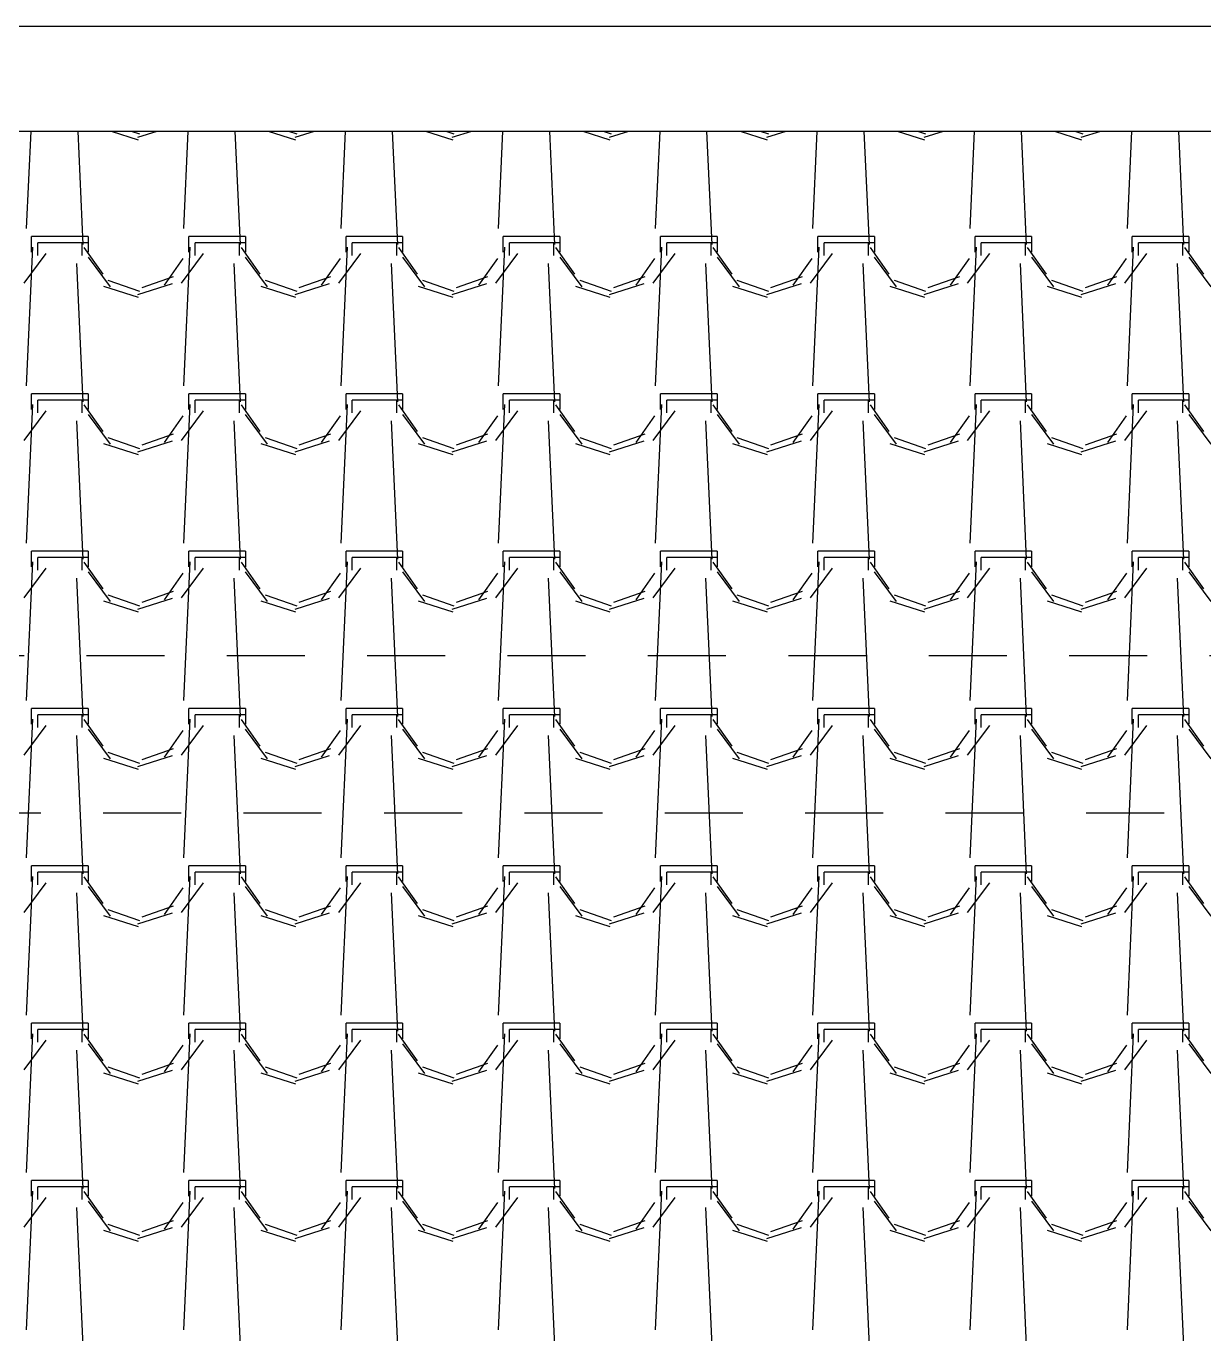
# Model space of a CAD drawing. Header units: millimetres. Extents: x 3923 to 4007, y 744 to 863.
# Drawn here: x 3934.946 to 3936.833, y 854.62 to 856.715 of the extents above; entities that cross this region are included whole.
import ezdxf

# ---------------------------------------------------------------- set-up
doc = ezdxf.new("R2010")
doc.units = ezdxf.units.MM
doc.linetypes.add('HIDDEN2', pattern=[0.1875, 0.125, -0.0625])
doc.layers.add('-HIDRO', color=8, linetype='Continuous')

msp = doc.modelspace()

# ---------------------------------------------------------------- linework, layer by layer
at = {"layer": '-HIDRO', "linetype": 'Continuous'}
for p, q in [((3931.1091, 856.7146), (3938.5851, 856.7146)), ((3931.2771, 856.5466), (3938.5851, 856.5466)), ((3934.9529, 856.5466), (3934.9458, 856.3905)), ((3935.0281, 856.5466), (3935.0364, 856.3649)), ((3935.0816, 856.5466), (3935.1251, 856.5327)), ((3935.114, 856.5466), (3935.1271, 856.542)), ((3935.1245, 856.5366), (3935.1556, 856.5466)), ((3935.2049, 856.5466), (3935.1978, 856.3905)), ((3935.2801, 856.5466), (3935.2884, 856.3649)), ((3935.3336, 856.5466), (3935.3771, 856.5327)), ((3935.366, 856.5466), (3935.3791, 856.542)), ((3935.3765, 856.5366), (3935.4076, 856.5466)), ((3935.4569, 856.5466), (3935.4498, 856.3905)), ((3935.5321, 856.5466), (3935.5404, 856.3649)), ((3935.5856, 856.5466), (3935.6291, 856.5327)), ((3935.618, 856.5466), (3935.6311, 856.542)), ((3935.6285, 856.5366), (3935.6596, 856.5466)), ((3935.7089, 856.5466), (3935.7018, 856.3905)), ((3935.7841, 856.5466), (3935.7924, 856.3649)), ((3935.8376, 856.5466), (3935.8811, 856.5327)), ((3935.87, 856.5466), (3935.8831, 856.542)), ((3935.8805, 856.5366), (3935.9116, 856.5466)), ((3935.9609, 856.5466), (3935.9538, 856.3905)), ((3936.0361, 856.5466), (3936.0444, 856.3649)), ((3936.0896, 856.5466), (3936.1331, 856.5327)), ((3936.122, 856.5466), (3936.1351, 856.542)), ((3936.1325, 856.5366), (3936.1636, 856.5466)), ((3936.2129, 856.5466), (3936.2058, 856.3905)), ((3936.2881, 856.5466), (3936.2964, 856.3649)), ((3936.3416, 856.5466), (3936.3851, 856.5327)), ((3936.374, 856.5466), (3936.387, 856.542)), ((3936.3845, 856.5366), (3936.4156, 856.5466)), ((3936.4649, 856.5466), (3936.4578, 856.3905)), ((3936.5401, 856.5466), (3936.5484, 856.3649)), ((3936.5936, 856.5466), (3936.6371, 856.5327)), ((3936.626, 856.5466), (3936.639, 856.542)), ((3936.6365, 856.5366), (3936.6676, 856.5466)), ((3936.7169, 856.5466), (3936.7098, 856.3905)), ((3936.7921, 856.5466), (3936.8004, 856.3649)), ((3935.0348, 856.3776), (3934.9542, 856.3776)), ((3934.9542, 856.3524), (3934.9542, 856.3776)), ((3935.0348, 856.3675), (3934.9642, 856.3675)), ((3934.9642, 856.3473), (3934.9642, 856.3675)), ((3935.0449, 856.3776), (3935.0348, 856.3776)), ((3935.0348, 856.3675), (3935.0348, 856.3473)), ((3935.0449, 856.3675), (3935.0348, 856.3675)), ((3935.0449, 856.3776), (3935.0449, 856.3524)), ((3935.2868, 856.3776), (3935.2062, 856.3776)), ((3935.2062, 856.3524), (3935.2062, 856.3776)), ((3935.2868, 856.3675), (3935.2162, 856.3675)), ((3935.2162, 856.3473), (3935.2162, 856.3675)), ((3935.2969, 856.3776), (3935.2868, 856.3776)), ((3935.2868, 856.3675), (3935.2868, 856.3473)), ((3935.2969, 856.3675), (3935.2868, 856.3675)), ((3935.2969, 856.3776), (3935.2969, 856.3524)), ((3935.5388, 856.3776), (3935.4582, 856.3776)), ((3935.4582, 856.3524), (3935.4582, 856.3776)), ((3935.5388, 856.3675), (3935.4682, 856.3675)), ((3935.4682, 856.3473), (3935.4682, 856.3675)), ((3935.5489, 856.3776), (3935.5388, 856.3776)), ((3935.5388, 856.3675), (3935.5388, 856.3473)), ((3935.5489, 856.3675), (3935.5388, 856.3675)), ((3935.5489, 856.3776), (3935.5489, 856.3524)), ((3935.7908, 856.3776), (3935.7102, 856.3776)), ((3935.7102, 856.3524), (3935.7102, 856.3776)), ((3935.7908, 856.3675), (3935.7202, 856.3675)), ((3935.7202, 856.3473), (3935.7202, 856.3675)), ((3935.8009, 856.3776), (3935.7908, 856.3776)), ((3935.7908, 856.3675), (3935.7908, 856.3473)), ((3935.8009, 856.3675), (3935.7908, 856.3675)), ((3935.8009, 856.3776), (3935.8009, 856.3524)), ((3936.0428, 856.3776), (3935.9622, 856.3776)), ((3935.9622, 856.3524), (3935.9622, 856.3776)), ((3936.0428, 856.3675), (3935.9722, 856.3675)), ((3935.9722, 856.3473), (3935.9722, 856.3675)), ((3936.0529, 856.3776), (3936.0428, 856.3776)), ((3936.0428, 856.3675), (3936.0428, 856.3473)), ((3936.0529, 856.3675), (3936.0428, 856.3675)), ((3936.0529, 856.3776), (3936.0529, 856.3524)), ((3936.2948, 856.3776), (3936.2142, 856.3776)), ((3936.2142, 856.3524), (3936.2142, 856.3776)), ((3936.2948, 856.3675), (3936.2242, 856.3675)), ((3936.2242, 856.3473), (3936.2242, 856.3675)), ((3936.3049, 856.3776), (3936.2948, 856.3776)), ((3936.2948, 856.3675), (3936.2948, 856.3473)), ((3936.3049, 856.3675), (3936.2948, 856.3675)), ((3936.3049, 856.3776), (3936.3049, 856.3524)), ((3936.5468, 856.3776), (3936.4662, 856.3776)), ((3936.4662, 856.3524), (3936.4662, 856.3776)), ((3936.5468, 856.3675), (3936.4762, 856.3675)), ((3936.4762, 856.3473), (3936.4762, 856.3675)), ((3936.5569, 856.3776), (3936.5468, 856.3776)), ((3936.5468, 856.3675), (3936.5468, 856.3473)), ((3936.5569, 856.3675), (3936.5468, 856.3675)), ((3936.5569, 856.3776), (3936.5569, 856.3524)), ((3936.7988, 856.3776), (3936.7182, 856.3776)), ((3936.7182, 856.3524), (3936.7182, 856.3776)), ((3936.7988, 856.3675), (3936.7282, 856.3675)), ((3936.7282, 856.3473), (3936.7282, 856.3675)), ((3936.8089, 856.3776), (3936.7988, 856.3776)), ((3936.7988, 856.3675), (3936.7988, 856.3473)), ((3936.8089, 856.3675), (3936.7988, 856.3675)), ((3936.8089, 856.3776), (3936.8089, 856.3524)), ((3934.9424, 856.3027), (3934.9777, 856.3506)), ((3934.9559, 856.3603), (3934.9458, 856.1385)), ((3935.0379, 856.36), (3935.0682, 856.3171)), ((3935.0447, 856.3446), (3935.08, 856.2968)), ((3935.1944, 856.3027), (3935.2297, 856.3506)), ((3935.2079, 856.3603), (3935.1978, 856.1385)), ((3935.29, 856.36), (3935.3202, 856.3171)), ((3935.2967, 856.3446), (3935.332, 856.2968)), ((3935.4464, 856.3027), (3935.4817, 856.3506)), ((3935.4599, 856.3603), (3935.4498, 856.1385)), ((3935.542, 856.36), (3935.5722, 856.3171)), ((3935.5487, 856.3446), (3935.584, 856.2968)), ((3935.671, 856.2997), (3935.7012, 856.3425)), ((3935.6984, 856.3027), (3935.7337, 856.3506)), ((3935.7119, 856.3603), (3935.7018, 856.1385)), ((3935.794, 856.36), (3935.8242, 856.3171)), ((3935.8007, 856.3446), (3935.836, 856.2968)), ((3935.923, 856.2997), (3935.9532, 856.3425)), ((3935.9504, 856.3027), (3935.9857, 856.3506)), ((3935.9639, 856.3603), (3935.9538, 856.1385)), ((3936.046, 856.36), (3936.0762, 856.3171)), ((3936.0527, 856.3446), (3936.088, 856.2968)), ((3936.175, 856.2997), (3936.2052, 856.3425)), ((3936.2024, 856.3027), (3936.2377, 856.3506)), ((3936.2159, 856.3603), (3936.2058, 856.1385)), ((3936.298, 856.36), (3936.3282, 856.3171)), ((3936.3047, 856.3446), (3936.34, 856.2968)), ((3936.427, 856.2997), (3936.4572, 856.3425)), ((3936.4544, 856.3027), (3936.4897, 856.3506)), ((3936.4679, 856.3603), (3936.4578, 856.1385)), ((3936.55, 856.3599), (3936.5802, 856.3171)), ((3936.5567, 856.3446), (3936.592, 856.2968)), ((3936.679, 856.2997), (3936.7092, 856.3425)), ((3936.7064, 856.3027), (3936.7417, 856.3506)), ((3936.7199, 856.3603), (3936.7098, 856.1385)), ((3936.802, 856.3599), (3936.8322, 856.3171)), ((3936.8087, 856.3446), (3936.844, 856.2968)), ((3935.0263, 856.3346), (3935.0364, 856.1129)), ((3935.167, 856.2997), (3935.1972, 856.3425)), ((3935.2783, 856.3346), (3935.2884, 856.1129)), ((3935.419, 856.2997), (3935.4492, 856.3425)), ((3935.5303, 856.3346), (3935.5404, 856.1129)), ((3935.7823, 856.3346), (3935.7924, 856.1129)), ((3936.0343, 856.3346), (3936.0444, 856.1129)), ((3936.2863, 856.3346), (3936.2964, 856.1129)), ((3936.5383, 856.3346), (3936.5484, 856.1129)), ((3936.7903, 856.3346), (3936.8004, 856.1129)), ((3935.0767, 856.3076), (3935.1271, 856.29)), ((3935.1245, 856.2846), (3935.1799, 856.3023)), ((3935.1312, 856.2959), (3935.1816, 856.3135)), ((3935.3287, 856.3076), (3935.3791, 856.29)), ((3935.3765, 856.2846), (3935.4319, 856.3023)), ((3935.3832, 856.2959), (3935.4336, 856.3135)), ((3935.5807, 856.3076), (3935.6311, 856.29)), ((3935.6285, 856.2846), (3935.6839, 856.3023)), ((3935.6352, 856.2959), (3935.6856, 856.3135)), ((3935.8327, 856.3076), (3935.8831, 856.29)), ((3935.8805, 856.2846), (3935.9359, 856.3023)), ((3935.8872, 856.2959), (3935.9376, 856.3135)), ((3936.0847, 856.3076), (3936.1351, 856.29)), ((3936.1325, 856.2846), (3936.1879, 856.3023)), ((3936.1392, 856.2959), (3936.1896, 856.3135)), ((3936.3367, 856.3076), (3936.3871, 856.29)), ((3936.3845, 856.2846), (3936.4399, 856.3023)), ((3936.3912, 856.2959), (3936.4416, 856.3135)), ((3936.5887, 856.3076), (3936.6391, 856.29)), ((3936.6365, 856.2846), (3936.6919, 856.3023)), ((3936.6432, 856.2959), (3936.6936, 856.3135)), ((3935.0697, 856.2983), (3935.1251, 856.2807)), ((3935.3217, 856.2983), (3935.3771, 856.2807)), ((3935.5737, 856.2983), (3935.6291, 856.2807)), ((3935.8257, 856.2983), (3935.8811, 856.2807)), ((3936.0777, 856.2983), (3936.1331, 856.2807)), ((3936.3297, 856.2983), (3936.3851, 856.2807)), ((3936.5817, 856.2983), (3936.6371, 856.2807)), ((3935.0348, 856.1256), (3934.9542, 856.1256)), ((3934.9542, 856.1004), (3934.9542, 856.1256)), ((3935.0348, 856.1155), (3934.9642, 856.1155)), ((3934.9642, 856.0953), (3934.9642, 856.1155)), ((3935.0449, 856.1256), (3935.0348, 856.1256)), ((3935.0348, 856.1155), (3935.0348, 856.0953)), ((3935.0449, 856.1155), (3935.0348, 856.1155)), ((3935.0449, 856.1256), (3935.0449, 856.1004)), ((3935.2868, 856.1256), (3935.2062, 856.1256)), ((3935.2062, 856.1004), (3935.2062, 856.1256)), ((3935.2868, 856.1155), (3935.2162, 856.1155)), ((3935.2162, 856.0953), (3935.2162, 856.1155)), ((3935.2969, 856.1256), (3935.2868, 856.1256)), ((3935.2868, 856.1155), (3935.2868, 856.0953)), ((3935.2969, 856.1155), (3935.2868, 856.1155)), ((3935.2969, 856.1256), (3935.2969, 856.1004)), ((3935.5388, 856.1256), (3935.4582, 856.1256)), ((3935.4582, 856.1004), (3935.4582, 856.1256)), ((3935.5388, 856.1155), (3935.4682, 856.1155)), ((3935.4682, 856.0953), (3935.4682, 856.1155)), ((3935.5489, 856.1256), (3935.5388, 856.1256)), ((3935.5388, 856.1155), (3935.5388, 856.0953)), ((3935.5489, 856.1155), (3935.5388, 856.1155)), ((3935.5489, 856.1256), (3935.5489, 856.1004)), ((3935.7908, 856.1256), (3935.7102, 856.1256)), ((3935.7102, 856.1004), (3935.7102, 856.1256)), ((3935.7908, 856.1155), (3935.7202, 856.1155)), ((3935.7202, 856.0953), (3935.7202, 856.1155)), ((3935.8009, 856.1256), (3935.7908, 856.1256)), ((3935.7908, 856.1155), (3935.7908, 856.0953)), ((3935.8009, 856.1155), (3935.7908, 856.1155)), ((3935.8009, 856.1256), (3935.8009, 856.1004)), ((3936.0428, 856.1256), (3935.9622, 856.1256)), ((3935.9622, 856.1004), (3935.9622, 856.1256)), ((3936.0428, 856.1155), (3935.9722, 856.1155)), ((3935.9722, 856.0953), (3935.9722, 856.1155)), ((3936.0529, 856.1256), (3936.0428, 856.1256)), ((3936.0428, 856.1155), (3936.0428, 856.0953)), ((3936.0529, 856.1155), (3936.0428, 856.1155)), ((3936.0529, 856.1256), (3936.0529, 856.1004)), ((3936.2948, 856.1256), (3936.2142, 856.1256)), ((3936.2142, 856.1004), (3936.2142, 856.1256)), ((3936.2948, 856.1155), (3936.2242, 856.1155)), ((3936.2242, 856.0953), (3936.2242, 856.1155)), ((3936.3049, 856.1256), (3936.2948, 856.1256)), ((3936.2948, 856.1155), (3936.2948, 856.0953)), ((3936.3049, 856.1155), (3936.2948, 856.1155)), ((3936.3049, 856.1256), (3936.3049, 856.1004)), ((3936.5468, 856.1256), (3936.4662, 856.1256)), ((3936.4662, 856.1004), (3936.4662, 856.1256)), ((3936.5468, 856.1155), (3936.4762, 856.1155)), ((3936.4762, 856.0953), (3936.4762, 856.1155)), ((3936.5569, 856.1256), (3936.5468, 856.1256)), ((3936.5468, 856.1155), (3936.5468, 856.0953)), ((3936.5569, 856.1155), (3936.5468, 856.1155)), ((3936.5569, 856.1256), (3936.5569, 856.1004)), ((3936.7988, 856.1256), (3936.7182, 856.1256)), ((3936.7182, 856.1004), (3936.7182, 856.1256)), ((3936.7988, 856.1155), (3936.7282, 856.1155)), ((3936.7282, 856.0953), (3936.7282, 856.1155)), ((3936.8089, 856.1256), (3936.7988, 856.1256)), ((3936.7988, 856.1155), (3936.7988, 856.0953)), ((3936.8089, 856.1155), (3936.7988, 856.1155)), ((3936.8089, 856.1256), (3936.8089, 856.1004)), ((3934.9424, 856.0507), (3934.9777, 856.0986)), ((3934.9559, 856.1083), (3934.9458, 855.8865)), ((3935.0379, 856.108), (3935.0682, 856.0651)), ((3935.0447, 856.0926), (3935.08, 856.0448)), ((3935.1944, 856.0507), (3935.2297, 856.0986)), ((3935.2079, 856.1083), (3935.1978, 855.8865)), ((3935.29, 856.108), (3935.3202, 856.0651)), ((3935.2967, 856.0926), (3935.332, 856.0448)), ((3935.4464, 856.0507), (3935.4817, 856.0986)), ((3935.4599, 856.1083), (3935.4498, 855.8865)), ((3935.542, 856.108), (3935.5722, 856.0651)), ((3935.5487, 856.0926), (3935.584, 856.0448)), ((3935.6984, 856.0507), (3935.7337, 856.0986)), ((3935.7119, 856.1083), (3935.7018, 855.8865)), ((3935.794, 856.108), (3935.8242, 856.0651)), ((3935.8007, 856.0926), (3935.836, 856.0448)), ((3935.9504, 856.0507), (3935.9857, 856.0986)), ((3935.9639, 856.1083), (3935.9538, 855.8865)), ((3936.046, 856.108), (3936.0762, 856.0651)), ((3936.0527, 856.0926), (3936.088, 856.0448)), ((3936.2024, 856.0507), (3936.2377, 856.0986)), ((3936.2159, 856.1083), (3936.2058, 855.8865)), ((3936.298, 856.108), (3936.3282, 856.0651)), ((3936.3047, 856.0926), (3936.34, 856.0448)), ((3936.4544, 856.0507), (3936.4897, 856.0986)), ((3936.4679, 856.1083), (3936.4578, 855.8865)), ((3936.55, 856.1079), (3936.5802, 856.0651)), ((3936.5567, 856.0926), (3936.592, 856.0448)), ((3936.7064, 856.0507), (3936.7417, 856.0986)), ((3936.7199, 856.1083), (3936.7098, 855.8865)), ((3936.802, 856.1079), (3936.8322, 856.0651)), ((3936.8087, 856.0926), (3936.844, 856.0448)), ((3935.0263, 856.0826), (3935.0364, 855.8609)), ((3935.167, 856.0477), (3935.1972, 856.0905)), ((3935.2783, 856.0826), (3935.2884, 855.8609)), ((3935.419, 856.0477), (3935.4492, 856.0905)), ((3935.5303, 856.0826), (3935.5404, 855.8609)), ((3935.671, 856.0477), (3935.7012, 856.0905)), ((3935.7823, 856.0826), (3935.7924, 855.8609)), ((3935.923, 856.0477), (3935.9532, 856.0905)), ((3936.0343, 856.0826), (3936.0444, 855.8609)), ((3936.175, 856.0477), (3936.2052, 856.0905)), ((3936.2863, 856.0826), (3936.2964, 855.8609)), ((3936.427, 856.0477), (3936.4572, 856.0905)), ((3936.5383, 856.0826), (3936.5484, 855.8609)), ((3936.679, 856.0477), (3936.7092, 856.0905)), ((3936.7903, 856.0826), (3936.8004, 855.8609)), ((3935.0767, 856.0556), (3935.1271, 856.038)), ((3935.1245, 856.0326), (3935.1799, 856.0503)), ((3935.1312, 856.0439), (3935.1816, 856.0615)), ((3935.3287, 856.0556), (3935.3791, 856.038)), ((3935.3765, 856.0326), (3935.4319, 856.0503)), ((3935.3832, 856.0439), (3935.4336, 856.0615)), ((3935.5807, 856.0556), (3935.6311, 856.038)), ((3935.6285, 856.0326), (3935.6839, 856.0503)), ((3935.6352, 856.0439), (3935.6856, 856.0615)), ((3935.8327, 856.0556), (3935.8831, 856.038)), ((3935.8805, 856.0326), (3935.9359, 856.0503)), ((3935.8872, 856.0439), (3935.9376, 856.0615)), ((3936.0847, 856.0556), (3936.1351, 856.038)), ((3936.1325, 856.0326), (3936.1879, 856.0503)), ((3936.1392, 856.0439), (3936.1896, 856.0615)), ((3936.3367, 856.0556), (3936.3871, 856.038)), ((3936.3845, 856.0326), (3936.4399, 856.0503)), ((3936.3912, 856.0439), (3936.4416, 856.0615)), ((3936.5887, 856.0556), (3936.6391, 856.038)), ((3936.6365, 856.0326), (3936.6919, 856.0503)), ((3936.6432, 856.0439), (3936.6936, 856.0615)), ((3935.0697, 856.0463), (3935.1251, 856.0287)), ((3935.3217, 856.0463), (3935.3771, 856.0287)), ((3935.5737, 856.0463), (3935.6291, 856.0287)), ((3935.8257, 856.0463), (3935.8811, 856.0287)), ((3936.0777, 856.0463), (3936.1331, 856.0287)), ((3936.3297, 856.0463), (3936.3851, 856.0287)), ((3936.5817, 856.0463), (3936.6371, 856.0287)), ((3935.0348, 855.8736), (3934.9542, 855.8736)), ((3934.9542, 855.8484), (3934.9542, 855.8736)), ((3935.0348, 855.8635), (3934.9642, 855.8635)), ((3934.9642, 855.8433), (3934.9642, 855.8635)), ((3935.0449, 855.8736), (3935.0348, 855.8736)), ((3935.0348, 855.8635), (3935.0348, 855.8433)), ((3935.0449, 855.8635), (3935.0348, 855.8635)), ((3935.0449, 855.8736), (3935.0449, 855.8484)), ((3935.2868, 855.8736), (3935.2062, 855.8736)), ((3935.2062, 855.8484), (3935.2062, 855.8736)), ((3935.2868, 855.8635), (3935.2162, 855.8635)), ((3935.2162, 855.8433), (3935.2162, 855.8635)), ((3935.2969, 855.8736), (3935.2868, 855.8736)), ((3935.2868, 855.8635), (3935.2868, 855.8433)), ((3935.2969, 855.8635), (3935.2868, 855.8635)), ((3935.2969, 855.8736), (3935.2969, 855.8484)), ((3935.5388, 855.8736), (3935.4582, 855.8736)), ((3935.4582, 855.8484), (3935.4582, 855.8736)), ((3935.5388, 855.8635), (3935.4682, 855.8635)), ((3935.4682, 855.8433), (3935.4682, 855.8635)), ((3935.5489, 855.8736), (3935.5388, 855.8736)), ((3935.5388, 855.8635), (3935.5388, 855.8433)), ((3935.5489, 855.8635), (3935.5388, 855.8635)), ((3935.5489, 855.8736), (3935.5489, 855.8484)), ((3935.7908, 855.8736), (3935.7102, 855.8736)), ((3935.7102, 855.8484), (3935.7102, 855.8736)), ((3935.7908, 855.8635), (3935.7202, 855.8635)), ((3935.7202, 855.8433), (3935.7202, 855.8635)), ((3935.8009, 855.8736), (3935.7908, 855.8736)), ((3935.7908, 855.8635), (3935.7908, 855.8433)), ((3935.8009, 855.8635), (3935.7908, 855.8635)), ((3935.8009, 855.8736), (3935.8009, 855.8484)), ((3936.0428, 855.8736), (3935.9622, 855.8736)), ((3935.9622, 855.8484), (3935.9622, 855.8736)), ((3936.0428, 855.8635), (3935.9722, 855.8635)), ((3935.9722, 855.8433), (3935.9722, 855.8635)), ((3936.0529, 855.8736), (3936.0428, 855.8736)), ((3936.0428, 855.8635), (3936.0428, 855.8433)), ((3936.0529, 855.8635), (3936.0428, 855.8635)), ((3936.0529, 855.8736), (3936.0529, 855.8484)), ((3936.2948, 855.8736), (3936.2142, 855.8736)), ((3936.2142, 855.8484), (3936.2142, 855.8736)), ((3936.2948, 855.8635), (3936.2242, 855.8635)), ((3936.2242, 855.8433), (3936.2242, 855.8635)), ((3936.3049, 855.8736), (3936.2948, 855.8736)), ((3936.2948, 855.8635), (3936.2948, 855.8433)), ((3936.3049, 855.8635), (3936.2948, 855.8635)), ((3936.3049, 855.8736), (3936.3049, 855.8484)), ((3936.5468, 855.8736), (3936.4662, 855.8736)), ((3936.4662, 855.8484), (3936.4662, 855.8736)), ((3936.5468, 855.8635), (3936.4762, 855.8635)), ((3936.4762, 855.8433), (3936.4762, 855.8635)), ((3936.5569, 855.8736), (3936.5468, 855.8736)), ((3936.5468, 855.8635), (3936.5468, 855.8433)), ((3936.5569, 855.8635), (3936.5468, 855.8635)), ((3936.5569, 855.8736), (3936.5569, 855.8484)), ((3936.7988, 855.8736), (3936.7182, 855.8736)), ((3936.7182, 855.8484), (3936.7182, 855.8736)), ((3936.7988, 855.8635), (3936.7282, 855.8635)), ((3936.7282, 855.8433), (3936.7282, 855.8635)), ((3936.8089, 855.8736), (3936.7988, 855.8736)), ((3936.7988, 855.8635), (3936.7988, 855.8433)), ((3936.8089, 855.8635), (3936.7988, 855.8635)), ((3936.8089, 855.8736), (3936.8089, 855.8484)), ((3934.9424, 855.7987), (3934.9777, 855.8466)), ((3934.9559, 855.8563), (3934.9458, 855.6345)), ((3935.0379, 855.856), (3935.0682, 855.8131)), ((3935.0447, 855.8406), (3935.08, 855.7928)), ((3935.1944, 855.7987), (3935.2297, 855.8466)), ((3935.2079, 855.8563), (3935.1978, 855.6345)), ((3935.2899, 855.856), (3935.3202, 855.8131)), ((3935.2967, 855.8406), (3935.332, 855.7928)), ((3935.4464, 855.7987), (3935.4817, 855.8466)), ((3935.4599, 855.8563), (3935.4498, 855.6345)), ((3935.542, 855.856), (3935.5722, 855.8131)), ((3935.5487, 855.8406), (3935.584, 855.7928)), ((3935.6984, 855.7987), (3935.7337, 855.8466)), ((3935.7119, 855.8563), (3935.7018, 855.6345)), ((3935.794, 855.856), (3935.8242, 855.8131)), ((3935.8007, 855.8406), (3935.836, 855.7928)), ((3935.9504, 855.7987), (3935.9857, 855.8466)), ((3935.9639, 855.8563), (3935.9538, 855.6345)), ((3936.046, 855.856), (3936.0762, 855.8131)), ((3936.0527, 855.8406), (3936.088, 855.7928)), ((3936.2024, 855.7987), (3936.2377, 855.8466)), ((3936.2159, 855.8563), (3936.2058, 855.6345)), ((3936.298, 855.856), (3936.3282, 855.8131)), ((3936.3047, 855.8406), (3936.34, 855.7928)), ((3936.4544, 855.7987), (3936.4897, 855.8466)), ((3936.4679, 855.8563), (3936.4578, 855.6345)), ((3936.55, 855.856), (3936.5802, 855.8131)), ((3936.5567, 855.8406), (3936.592, 855.7928)), ((3936.7064, 855.7987), (3936.7417, 855.8466)), ((3936.7199, 855.8563), (3936.7098, 855.6345)), ((3936.802, 855.8559), (3936.8322, 855.8131)), ((3936.8087, 855.8406), (3936.844, 855.7928)), ((3935.0263, 855.8306), (3935.0364, 855.6089)), ((3935.167, 855.7957), (3935.1972, 855.8385)), ((3935.2783, 855.8306), (3935.2884, 855.6089)), ((3935.419, 855.7957), (3935.4492, 855.8385)), ((3935.5303, 855.8306), (3935.5404, 855.6089)), ((3935.671, 855.7957), (3935.7012, 855.8385)), ((3935.7823, 855.8306), (3935.7924, 855.6089)), ((3935.923, 855.7957), (3935.9532, 855.8385)), ((3936.0343, 855.8306), (3936.0444, 855.6089)), ((3936.175, 855.7957), (3936.2052, 855.8385)), ((3936.2863, 855.8306), (3936.2964, 855.6089)), ((3936.427, 855.7957), (3936.4572, 855.8385)), ((3936.5383, 855.8306), (3936.5484, 855.6089)), ((3936.679, 855.7957), (3936.7093, 855.8385)), ((3936.7903, 855.8306), (3936.8004, 855.6089)), ((3935.0767, 855.8036), (3935.1271, 855.786)), ((3935.1245, 855.7806), (3935.1799, 855.7983)), ((3935.1312, 855.7919), (3935.1816, 855.8095)), ((3935.3287, 855.8036), (3935.3791, 855.786)), ((3935.3765, 855.7806), (3935.4319, 855.7983)), ((3935.3832, 855.7919), (3935.4336, 855.8095)), ((3935.5807, 855.8036), (3935.6311, 855.786)), ((3935.6285, 855.7806), (3935.6839, 855.7983)), ((3935.6352, 855.7919), (3935.6856, 855.8095)), ((3935.8327, 855.8036), (3935.8831, 855.786)), ((3935.8805, 855.7806), (3935.9359, 855.7983)), ((3935.8872, 855.7919), (3935.9376, 855.8095)), ((3936.0847, 855.8036), (3936.1351, 855.786)), ((3936.1325, 855.7806), (3936.1879, 855.7983)), ((3936.1392, 855.7919), (3936.1896, 855.8095)), ((3936.3367, 855.8036), (3936.3871, 855.786)), ((3936.3845, 855.7806), (3936.4399, 855.7983)), ((3936.3912, 855.7919), (3936.4416, 855.8095)), ((3936.5887, 855.8036), (3936.6391, 855.786)), ((3936.6365, 855.7806), (3936.6919, 855.7983)), ((3936.6432, 855.7919), (3936.6936, 855.8095)), ((3935.0697, 855.7943), (3935.1251, 855.7767)), ((3935.3217, 855.7943), (3935.3771, 855.7767)), ((3935.5737, 855.7943), (3935.6291, 855.7767)), ((3935.8257, 855.7943), (3935.8811, 855.7767)), ((3936.0777, 855.7943), (3936.1331, 855.7767)), ((3936.3297, 855.7943), (3936.3851, 855.7767)), ((3936.5817, 855.7943), (3936.6371, 855.7767)), ((3935.0348, 855.6216), (3934.9542, 855.6216)), ((3934.9542, 855.5964), (3934.9542, 855.6216)), ((3935.0348, 855.6115), (3934.9642, 855.6115)), ((3934.9642, 855.5913), (3934.9642, 855.6115)), ((3935.0449, 855.6216), (3935.0348, 855.6216)), ((3935.0348, 855.6115), (3935.0348, 855.5913)), ((3935.0449, 855.6115), (3935.0348, 855.6115)), ((3935.0449, 855.6216), (3935.0449, 855.5964)), ((3935.2868, 855.6216), (3935.2062, 855.6216)), ((3935.2062, 855.5964), (3935.2062, 855.6216)), ((3935.2868, 855.6115), (3935.2162, 855.6115)), ((3935.2162, 855.5913), (3935.2162, 855.6115)), ((3935.2969, 855.6216), (3935.2868, 855.6216)), ((3935.2868, 855.6115), (3935.2868, 855.5913)), ((3935.2969, 855.6115), (3935.2868, 855.6115)), ((3935.2969, 855.6216), (3935.2969, 855.5964)), ((3935.5388, 855.6216), (3935.4582, 855.6216)), ((3935.4582, 855.5964), (3935.4582, 855.6216)), ((3935.5388, 855.6115), (3935.4682, 855.6115)), ((3935.4682, 855.5913), (3935.4682, 855.6115)), ((3935.5489, 855.6216), (3935.5388, 855.6216)), ((3935.5388, 855.6115), (3935.5388, 855.5913)), ((3935.5489, 855.6115), (3935.5388, 855.6115)), ((3935.5489, 855.6216), (3935.5489, 855.5964)), ((3935.7908, 855.6216), (3935.7102, 855.6216)), ((3935.7102, 855.5964), (3935.7102, 855.6216)), ((3935.7908, 855.6115), (3935.7202, 855.6115)), ((3935.7202, 855.5913), (3935.7202, 855.6115)), ((3935.8009, 855.6216), (3935.7908, 855.6216)), ((3935.7908, 855.6115), (3935.7908, 855.5913)), ((3935.8009, 855.6115), (3935.7908, 855.6115)), ((3935.8009, 855.6216), (3935.8009, 855.5964)), ((3936.0428, 855.6216), (3935.9622, 855.6216)), ((3935.9622, 855.5964), (3935.9622, 855.6216)), ((3936.0428, 855.6115), (3935.9722, 855.6115)), ((3935.9722, 855.5913), (3935.9722, 855.6115)), ((3936.0529, 855.6216), (3936.0428, 855.6216)), ((3936.0428, 855.6115), (3936.0428, 855.5913)), ((3936.0529, 855.6115), (3936.0428, 855.6115)), ((3936.0529, 855.6216), (3936.0529, 855.5964)), ((3936.2948, 855.6216), (3936.2142, 855.6216)), ((3936.2142, 855.5964), (3936.2142, 855.6216)), ((3936.2948, 855.6115), (3936.2242, 855.6115)), ((3936.2242, 855.5913), (3936.2242, 855.6115)), ((3936.3049, 855.6216), (3936.2948, 855.6216)), ((3936.2948, 855.6115), (3936.2948, 855.5913)), ((3936.3049, 855.6115), (3936.2948, 855.6115)), ((3936.3049, 855.6216), (3936.3049, 855.5964)), ((3936.5468, 855.6216), (3936.4662, 855.6216)), ((3936.4662, 855.5964), (3936.4662, 855.6216)), ((3936.5468, 855.6115), (3936.4762, 855.6115)), ((3936.4762, 855.5913), (3936.4762, 855.6115)), ((3936.5569, 855.6216), (3936.5468, 855.6216)), ((3936.5468, 855.6115), (3936.5468, 855.5913)), ((3936.5569, 855.6115), (3936.5468, 855.6115)), ((3936.5569, 855.6216), (3936.5569, 855.5964)), ((3936.7988, 855.6216), (3936.7182, 855.6216)), ((3936.7182, 855.5964), (3936.7182, 855.6216)), ((3936.7988, 855.6115), (3936.7282, 855.6115)), ((3936.7282, 855.5913), (3936.7282, 855.6115)), ((3936.8089, 855.6216), (3936.7988, 855.6216)), ((3936.7988, 855.6115), (3936.7988, 855.5913)), ((3936.8089, 855.6115), (3936.7988, 855.6115)), ((3936.8089, 855.6216), (3936.8089, 855.5964)), ((3934.9424, 855.5467), (3934.9777, 855.5946)), ((3934.9559, 855.6043), (3934.9458, 855.3825)), ((3935.0379, 855.604), (3935.0682, 855.5611)), ((3935.0447, 855.5886), (3935.08, 855.5408)), ((3935.1944, 855.5467), (3935.2297, 855.5946)), ((3935.2079, 855.6043), (3935.1978, 855.3825)), ((3935.2899, 855.604), (3935.3202, 855.5611)), ((3935.2967, 855.5886), (3935.332, 855.5408)), ((3935.4464, 855.5467), (3935.4817, 855.5946)), ((3935.4599, 855.6043), (3935.4498, 855.3825)), ((3935.5419, 855.604), (3935.5722, 855.5611)), ((3935.5487, 855.5886), (3935.584, 855.5408)), ((3935.6984, 855.5467), (3935.7337, 855.5946)), ((3935.7119, 855.6043), (3935.7018, 855.3825)), ((3935.794, 855.604), (3935.8242, 855.5611)), ((3935.8007, 855.5886), (3935.836, 855.5408)), ((3935.9504, 855.5467), (3935.9857, 855.5946)), ((3935.9639, 855.6043), (3935.9538, 855.3825)), ((3936.046, 855.604), (3936.0762, 855.5611)), ((3936.0527, 855.5886), (3936.088, 855.5408)), ((3936.2024, 855.5467), (3936.2377, 855.5946)), ((3936.2159, 855.6043), (3936.2058, 855.3825)), ((3936.298, 855.604), (3936.3282, 855.5611)), ((3936.3047, 855.5886), (3936.34, 855.5408)), ((3936.4544, 855.5467), (3936.4897, 855.5946)), ((3936.4679, 855.6043), (3936.4578, 855.3825)), ((3936.55, 855.604), (3936.5802, 855.5611)), ((3936.5567, 855.5886), (3936.592, 855.5408)), ((3936.7064, 855.5467), (3936.7417, 855.5946)), ((3936.7199, 855.6043), (3936.7098, 855.3825)), ((3936.802, 855.604), (3936.8322, 855.5611)), ((3936.8087, 855.5886), (3936.844, 855.5408)), ((3935.0263, 855.5786), (3935.0364, 855.3569)), ((3935.167, 855.5437), (3935.1972, 855.5865)), ((3935.2783, 855.5786), (3935.2884, 855.3569)), ((3935.419, 855.5437), (3935.4492, 855.5865)), ((3935.5303, 855.5786), (3935.5404, 855.3569)), ((3935.671, 855.5437), (3935.7012, 855.5865)), ((3935.7823, 855.5786), (3935.7924, 855.3569)), ((3935.923, 855.5437), (3935.9532, 855.5865)), ((3936.0343, 855.5786), (3936.0444, 855.3569)), ((3936.175, 855.5437), (3936.2052, 855.5865)), ((3936.2863, 855.5786), (3936.2964, 855.3569)), ((3936.427, 855.5437), (3936.4572, 855.5865)), ((3936.5383, 855.5786), (3936.5484, 855.3569)), ((3936.679, 855.5437), (3936.7093, 855.5865)), ((3936.7903, 855.5786), (3936.8004, 855.3569)), ((3935.0767, 855.5516), (3935.1271, 855.534)), ((3935.1312, 855.5399), (3935.1816, 855.5575)), ((3935.3287, 855.5516), (3935.3791, 855.534)), ((3935.3832, 855.5399), (3935.4336, 855.5575)), ((3935.5807, 855.5516), (3935.6311, 855.534)), ((3935.6352, 855.5399), (3935.6856, 855.5575)), ((3935.8327, 855.5516), (3935.8831, 855.534)), ((3935.8872, 855.5399), (3935.9376, 855.5575)), ((3936.0847, 855.5516), (3936.1351, 855.534)), ((3936.1392, 855.5399), (3936.1896, 855.5575)), ((3936.3367, 855.5516), (3936.3871, 855.534)), ((3936.3912, 855.5399), (3936.4416, 855.5575)), ((3936.5887, 855.5516), (3936.6391, 855.534)), ((3936.6432, 855.5399), (3936.6936, 855.5575)), ((3935.0697, 855.5423), (3935.1251, 855.5247)), ((3935.1245, 855.5286), (3935.1799, 855.5463)), ((3935.3217, 855.5423), (3935.3771, 855.5247)), ((3935.3765, 855.5286), (3935.4319, 855.5463)), ((3935.5737, 855.5423), (3935.6291, 855.5247)), ((3935.6285, 855.5286), (3935.6839, 855.5463)), ((3935.8257, 855.5423), (3935.8811, 855.5247)), ((3935.8805, 855.5286), (3935.9359, 855.5463)), ((3936.0777, 855.5423), (3936.1331, 855.5247)), ((3936.1325, 855.5286), (3936.1879, 855.5463)), ((3936.3297, 855.5423), (3936.3851, 855.5247)), ((3936.3845, 855.5286), (3936.4399, 855.5463)), ((3936.5817, 855.5423), (3936.6371, 855.5247)), ((3936.6365, 855.5286), (3936.6919, 855.5463)), ((3935.0348, 855.3696), (3934.9542, 855.3696)), ((3934.9542, 855.3444), (3934.9542, 855.3696)), ((3935.0348, 855.3595), (3934.9642, 855.3595)), ((3934.9642, 855.3393), (3934.9642, 855.3595)), ((3935.0449, 855.3696), (3935.0348, 855.3696)), ((3935.0348, 855.3595), (3935.0348, 855.3393)), ((3935.0449, 855.3595), (3935.0348, 855.3595)), ((3935.0449, 855.3696), (3935.0449, 855.3444)), ((3935.2868, 855.3696), (3935.2062, 855.3696)), ((3935.2062, 855.3444), (3935.2062, 855.3696)), ((3935.2868, 855.3595), (3935.2162, 855.3595)), ((3935.2162, 855.3393), (3935.2162, 855.3595)), ((3935.2969, 855.3696), (3935.2868, 855.3696)), ((3935.2868, 855.3595), (3935.2868, 855.3393)), ((3935.2969, 855.3595), (3935.2868, 855.3595)), ((3935.2969, 855.3696), (3935.2969, 855.3444)), ((3935.5388, 855.3696), (3935.4582, 855.3696)), ((3935.4582, 855.3444), (3935.4582, 855.3696)), ((3935.5388, 855.3595), (3935.4682, 855.3595)), ((3935.4682, 855.3393), (3935.4682, 855.3595)), ((3935.5489, 855.3696), (3935.5388, 855.3696)), ((3935.5388, 855.3595), (3935.5388, 855.3393)), ((3935.5489, 855.3595), (3935.5388, 855.3595)), ((3935.5489, 855.3696), (3935.5489, 855.3444)), ((3935.7908, 855.3696), (3935.7102, 855.3696)), ((3935.7102, 855.3444), (3935.7102, 855.3696)), ((3935.7908, 855.3595), (3935.7202, 855.3595)), ((3935.7202, 855.3393), (3935.7202, 855.3595)), ((3935.8009, 855.3696), (3935.7908, 855.3696)), ((3935.7908, 855.3595), (3935.7908, 855.3393)), ((3935.8009, 855.3595), (3935.7908, 855.3595)), ((3935.8009, 855.3696), (3935.8009, 855.3444)), ((3936.0428, 855.3696), (3935.9622, 855.3696)), ((3935.9622, 855.3444), (3935.9622, 855.3696)), ((3936.0428, 855.3595), (3935.9722, 855.3595)), ((3935.9722, 855.3393), (3935.9722, 855.3595)), ((3936.0529, 855.3696), (3936.0428, 855.3696)), ((3936.0428, 855.3595), (3936.0428, 855.3393)), ((3936.0529, 855.3595), (3936.0428, 855.3595)), ((3936.0529, 855.3696), (3936.0529, 855.3444)), ((3936.2948, 855.3696), (3936.2142, 855.3696)), ((3936.2142, 855.3444), (3936.2142, 855.3696)), ((3936.2948, 855.3595), (3936.2242, 855.3595)), ((3936.2242, 855.3393), (3936.2242, 855.3595)), ((3936.3049, 855.3696), (3936.2948, 855.3696)), ((3936.2948, 855.3595), (3936.2948, 855.3393)), ((3936.3049, 855.3595), (3936.2948, 855.3595)), ((3936.3049, 855.3696), (3936.3049, 855.3444)), ((3936.5468, 855.3696), (3936.4662, 855.3696)), ((3936.4662, 855.3444), (3936.4662, 855.3696)), ((3936.5468, 855.3595), (3936.4762, 855.3595)), ((3936.4762, 855.3393), (3936.4762, 855.3595)), ((3936.5569, 855.3696), (3936.5468, 855.3696)), ((3936.5468, 855.3595), (3936.5468, 855.3393)), ((3936.5569, 855.3595), (3936.5468, 855.3595)), ((3936.5569, 855.3696), (3936.5569, 855.3444)), ((3936.7988, 855.3696), (3936.7182, 855.3696)), ((3936.7182, 855.3444), (3936.7182, 855.3696)), ((3936.7988, 855.3595), (3936.7282, 855.3595)), ((3936.7282, 855.3393), (3936.7282, 855.3595)), ((3936.8089, 855.3696), (3936.7988, 855.3696)), ((3936.7988, 855.3595), (3936.7988, 855.3393)), ((3936.8089, 855.3595), (3936.7988, 855.3595)), ((3936.8089, 855.3696), (3936.8089, 855.3444)), ((3934.9424, 855.2947), (3934.9777, 855.3426)), ((3934.9559, 855.3523), (3934.9458, 855.1305)), ((3935.0379, 855.352), (3935.0682, 855.3091)), ((3935.1944, 855.2947), (3935.2297, 855.3426)), ((3935.2079, 855.3523), (3935.1978, 855.1305)), ((3935.2899, 855.352), (3935.3202, 855.3091)), ((3935.4464, 855.2947), (3935.4817, 855.3426)), ((3935.4599, 855.3523), (3935.4498, 855.1305)), ((3935.5419, 855.352), (3935.5722, 855.3091)), ((3935.6984, 855.2947), (3935.7337, 855.3426)), ((3935.7119, 855.3523), (3935.7018, 855.1305)), ((3935.794, 855.352), (3935.8242, 855.3091)), ((3935.9504, 855.2947), (3935.9857, 855.3426)), ((3935.9639, 855.3523), (3935.9538, 855.1305)), ((3936.046, 855.352), (3936.0762, 855.3091)), ((3936.2024, 855.2947), (3936.2377, 855.3426)), ((3936.2159, 855.3523), (3936.2058, 855.1305)), ((3936.298, 855.352), (3936.3282, 855.3091)), ((3936.4544, 855.2947), (3936.4897, 855.3426)), ((3936.4679, 855.3523), (3936.4578, 855.1305)), ((3936.55, 855.352), (3936.5802, 855.3091)), ((3936.7064, 855.2947), (3936.7417, 855.3426)), ((3936.7199, 855.3523), (3936.7098, 855.1305)), ((3936.802, 855.352), (3936.8322, 855.3091)), ((3935.0263, 855.3266), (3935.0364, 855.1049)), ((3935.0447, 855.3366), (3935.08, 855.2888)), ((3935.167, 855.2917), (3935.1972, 855.3345)), ((3935.2783, 855.3266), (3935.2884, 855.1049)), ((3935.2967, 855.3366), (3935.332, 855.2888)), ((3935.419, 855.2917), (3935.4492, 855.3345)), ((3935.5303, 855.3266), (3935.5404, 855.1049)), ((3935.5487, 855.3366), (3935.584, 855.2888)), ((3935.671, 855.2917), (3935.7012, 855.3345)), ((3935.7823, 855.3266), (3935.7924, 855.1049)), ((3935.8007, 855.3366), (3935.836, 855.2888)), ((3935.923, 855.2917), (3935.9532, 855.3345)), ((3936.0343, 855.3266), (3936.0444, 855.1049)), ((3936.0527, 855.3366), (3936.088, 855.2888)), ((3936.175, 855.2917), (3936.2052, 855.3345)), ((3936.2863, 855.3266), (3936.2964, 855.1049)), ((3936.3047, 855.3366), (3936.34, 855.2888)), ((3936.427, 855.2917), (3936.4573, 855.3345)), ((3936.5383, 855.3266), (3936.5484, 855.1049)), ((3936.5567, 855.3366), (3936.592, 855.2888)), ((3936.679, 855.2917), (3936.7093, 855.3345)), ((3936.7903, 855.3266), (3936.8004, 855.1049)), ((3936.8087, 855.3366), (3936.844, 855.2888)), ((3935.0767, 855.2996), (3935.1271, 855.282)), ((3935.1312, 855.2879), (3935.1816, 855.3055)), ((3935.3287, 855.2996), (3935.3791, 855.282)), ((3935.3832, 855.2879), (3935.4336, 855.3055)), ((3935.5807, 855.2996), (3935.6311, 855.282)), ((3935.6352, 855.2879), (3935.6856, 855.3055)), ((3935.8327, 855.2996), (3935.8831, 855.282)), ((3935.8872, 855.2879), (3935.9376, 855.3055)), ((3936.0847, 855.2996), (3936.1351, 855.282)), ((3936.1392, 855.2879), (3936.1896, 855.3055)), ((3936.3367, 855.2996), (3936.3871, 855.282)), ((3936.3912, 855.2879), (3936.4416, 855.3055)), ((3936.5887, 855.2996), (3936.6391, 855.282)), ((3936.6432, 855.2879), (3936.6936, 855.3055)), ((3935.0697, 855.2903), (3935.1251, 855.2727)), ((3935.1245, 855.2766), (3935.1799, 855.2943)), ((3935.3217, 855.2903), (3935.3771, 855.2727)), ((3935.3765, 855.2766), (3935.4319, 855.2943)), ((3935.5737, 855.2903), (3935.6291, 855.2727)), ((3935.6285, 855.2766), (3935.6839, 855.2943)), ((3935.8257, 855.2903), (3935.8811, 855.2727)), ((3935.8805, 855.2766), (3935.9359, 855.2943)), ((3936.0777, 855.2903), (3936.1331, 855.2727)), ((3936.1325, 855.2766), (3936.1879, 855.2943)), ((3936.3297, 855.2903), (3936.3851, 855.2727)), ((3936.3845, 855.2766), (3936.4399, 855.2943)), ((3936.5817, 855.2903), (3936.6371, 855.2727)), ((3936.6365, 855.2766), (3936.6919, 855.2943)), ((3935.0348, 855.1176), (3934.9542, 855.1176)), ((3934.9542, 855.0924), (3934.9542, 855.1176)), ((3935.0348, 855.1075), (3934.9642, 855.1075)), ((3934.9642, 855.0873), (3934.9642, 855.1075)), ((3935.0449, 855.1176), (3935.0348, 855.1176)), ((3935.0348, 855.1075), (3935.0348, 855.0873)), ((3935.0449, 855.1075), (3935.0348, 855.1075)), ((3935.0449, 855.1176), (3935.0449, 855.0924)), ((3935.2868, 855.1176), (3935.2062, 855.1176)), ((3935.2062, 855.0924), (3935.2062, 855.1176)), ((3935.2868, 855.1075), (3935.2162, 855.1075)), ((3935.2162, 855.0873), (3935.2162, 855.1075)), ((3935.2969, 855.1176), (3935.2868, 855.1176)), ((3935.2868, 855.1075), (3935.2868, 855.0873)), ((3935.2969, 855.1075), (3935.2868, 855.1075)), ((3935.2969, 855.1176), (3935.2969, 855.0924)), ((3935.5388, 855.1176), (3935.4582, 855.1176)), ((3935.4582, 855.0924), (3935.4582, 855.1176)), ((3935.5388, 855.1075), (3935.4682, 855.1075)), ((3935.4682, 855.0873), (3935.4682, 855.1075)), ((3935.5489, 855.1176), (3935.5388, 855.1176)), ((3935.5388, 855.1075), (3935.5388, 855.0873)), ((3935.5489, 855.1075), (3935.5388, 855.1075)), ((3935.5489, 855.1176), (3935.5489, 855.0924)), ((3935.7908, 855.1176), (3935.7102, 855.1176)), ((3935.7102, 855.0924), (3935.7102, 855.1176)), ((3935.7908, 855.1075), (3935.7202, 855.1075)), ((3935.7202, 855.0873), (3935.7202, 855.1075)), ((3935.8009, 855.1176), (3935.7908, 855.1176)), ((3935.7908, 855.1075), (3935.7908, 855.0873)), ((3935.8009, 855.1075), (3935.7908, 855.1075)), ((3935.8009, 855.1176), (3935.8009, 855.0924)), ((3936.0428, 855.1176), (3935.9622, 855.1176)), ((3935.9622, 855.0924), (3935.9622, 855.1176)), ((3936.0428, 855.1075), (3935.9722, 855.1075)), ((3935.9722, 855.0873), (3935.9722, 855.1075)), ((3936.0529, 855.1176), (3936.0428, 855.1176)), ((3936.0428, 855.1075), (3936.0428, 855.0873)), ((3936.0529, 855.1075), (3936.0428, 855.1075)), ((3936.0529, 855.1176), (3936.0529, 855.0924)), ((3936.2948, 855.1176), (3936.2142, 855.1176)), ((3936.2142, 855.0924), (3936.2142, 855.1176)), ((3936.2948, 855.1075), (3936.2242, 855.1075)), ((3936.2242, 855.0873), (3936.2242, 855.1075)), ((3936.3049, 855.1176), (3936.2948, 855.1176)), ((3936.2948, 855.1075), (3936.2948, 855.0873)), ((3936.3049, 855.1075), (3936.2948, 855.1075)), ((3936.3049, 855.1176), (3936.3049, 855.0924)), ((3936.5468, 855.1176), (3936.4662, 855.1176)), ((3936.4662, 855.0924), (3936.4662, 855.1176)), ((3936.5468, 855.1075), (3936.4762, 855.1075)), ((3936.4762, 855.0873), (3936.4762, 855.1075)), ((3936.5569, 855.1176), (3936.5468, 855.1176)), ((3936.5468, 855.1075), (3936.5468, 855.0873)), ((3936.5569, 855.1075), (3936.5468, 855.1075)), ((3936.5569, 855.1176), (3936.5569, 855.0924)), ((3936.7988, 855.1176), (3936.7182, 855.1176)), ((3936.7182, 855.0924), (3936.7182, 855.1176)), ((3936.7988, 855.1075), (3936.7282, 855.1075)), ((3936.7282, 855.0873), (3936.7282, 855.1075)), ((3936.8089, 855.1176), (3936.7988, 855.1176)), ((3936.7988, 855.1075), (3936.7988, 855.0873)), ((3936.8089, 855.1075), (3936.7988, 855.1075)), ((3936.8089, 855.1176), (3936.8089, 855.0924)), ((3934.9424, 855.0427), (3934.9777, 855.0906)), ((3934.9559, 855.1003), (3934.9458, 854.8785)), ((3935.0379, 855.1), (3935.0682, 855.0571)), ((3935.1944, 855.0427), (3935.2297, 855.0906)), ((3935.2079, 855.1003), (3935.1978, 854.8785)), ((3935.2899, 855.1), (3935.3202, 855.0571)), ((3935.4464, 855.0427), (3935.4817, 855.0906)), ((3935.4599, 855.1003), (3935.4498, 854.8785)), ((3935.5419, 855.1), (3935.5722, 855.0571)), ((3935.6984, 855.0427), (3935.7337, 855.0906)), ((3935.7119, 855.1003), (3935.7018, 854.8785)), ((3935.7939, 855.1), (3935.8242, 855.0571)), ((3935.9504, 855.0427), (3935.9857, 855.0906)), ((3935.9639, 855.1003), (3935.9538, 854.8785)), ((3936.046, 855.1), (3936.0762, 855.0571)), ((3936.2024, 855.0427), (3936.2377, 855.0906)), ((3936.2159, 855.1003), (3936.2058, 854.8785)), ((3936.298, 855.1), (3936.3282, 855.0571)), ((3936.4544, 855.0427), (3936.4897, 855.0906)), ((3936.4679, 855.1003), (3936.4578, 854.8785)), ((3936.55, 855.1), (3936.5802, 855.0571)), ((3936.7064, 855.0427), (3936.7417, 855.0906)), ((3936.7199, 855.1003), (3936.7098, 854.8785)), ((3936.802, 855.1), (3936.8322, 855.0571)), ((3935.0263, 855.0746), (3935.0364, 854.8528)), ((3935.0447, 855.0846), (3935.08, 855.0368)), ((3935.167, 855.0397), (3935.1972, 855.0825)), ((3935.2783, 855.0746), (3935.2884, 854.8529)), ((3935.2967, 855.0846), (3935.332, 855.0368)), ((3935.419, 855.0397), (3935.4492, 855.0825)), ((3935.5303, 855.0746), (3935.5404, 854.8529)), ((3935.5487, 855.0846), (3935.584, 855.0368)), ((3935.671, 855.0397), (3935.7012, 855.0825)), ((3935.7823, 855.0746), (3935.7924, 854.8529)), ((3935.8007, 855.0846), (3935.836, 855.0368)), ((3935.923, 855.0397), (3935.9532, 855.0825)), ((3936.0343, 855.0746), (3936.0444, 854.8529)), ((3936.0527, 855.0846), (3936.088, 855.0368)), ((3936.175, 855.0397), (3936.2053, 855.0825)), ((3936.2863, 855.0746), (3936.2964, 854.8529)), ((3936.3047, 855.0846), (3936.34, 855.0368)), ((3936.427, 855.0397), (3936.4573, 855.0825)), ((3936.5383, 855.0746), (3936.5484, 854.8529)), ((3936.5567, 855.0846), (3936.592, 855.0368)), ((3936.679, 855.0397), (3936.7093, 855.0825)), ((3936.7903, 855.0746), (3936.8004, 854.8529)), ((3936.8087, 855.0846), (3936.844, 855.0368)), ((3935.0767, 855.0476), (3935.1271, 855.03)), ((3935.1312, 855.0359), (3935.1816, 855.0535)), ((3935.3287, 855.0476), (3935.3791, 855.03)), ((3935.3832, 855.0359), (3935.4336, 855.0535)), ((3935.5807, 855.0476), (3935.6311, 855.03)), ((3935.6352, 855.0359), (3935.6856, 855.0535)), ((3935.8327, 855.0476), (3935.8831, 855.03)), ((3935.8872, 855.0359), (3935.9376, 855.0535)), ((3936.0847, 855.0476), (3936.1351, 855.03)), ((3936.1392, 855.0359), (3936.1896, 855.0535)), ((3936.3367, 855.0476), (3936.3871, 855.03)), ((3936.3912, 855.0359), (3936.4416, 855.0535)), ((3936.5887, 855.0476), (3936.6391, 855.03)), ((3936.6432, 855.0359), (3936.6936, 855.0535)), ((3935.0697, 855.0383), (3935.1251, 855.0207)), ((3935.1245, 855.0246), (3935.1799, 855.0423)), ((3935.3217, 855.0383), (3935.3771, 855.0207)), ((3935.3765, 855.0246), (3935.4319, 855.0423)), ((3935.5737, 855.0383), (3935.6291, 855.0207)), ((3935.6285, 855.0246), (3935.6839, 855.0423)), ((3935.8257, 855.0383), (3935.8811, 855.0207)), ((3935.8805, 855.0246), (3935.9359, 855.0423)), ((3936.0777, 855.0383), (3936.1331, 855.0207)), ((3936.1325, 855.0246), (3936.1879, 855.0423)), ((3936.3297, 855.0383), (3936.3851, 855.0207)), ((3936.3845, 855.0246), (3936.4399, 855.0423)), ((3936.5817, 855.0383), (3936.6371, 855.0207)), ((3936.6365, 855.0246), (3936.6919, 855.0423)), ((3935.0348, 854.8656), (3934.9542, 854.8656)), ((3934.9542, 854.8404), (3934.9542, 854.8656)), ((3935.0348, 854.8555), (3934.9642, 854.8555)), ((3934.9642, 854.8353), (3934.9642, 854.8555)), ((3935.0449, 854.8656), (3935.0348, 854.8656)), ((3935.0348, 854.8555), (3935.0348, 854.8353)), ((3935.0449, 854.8555), (3935.0348, 854.8555)), ((3935.0449, 854.8656), (3935.0449, 854.8404)), ((3935.2868, 854.8656), (3935.2062, 854.8656)), ((3935.2062, 854.8404), (3935.2062, 854.8656)), ((3935.2868, 854.8555), (3935.2162, 854.8555)), ((3935.2162, 854.8353), (3935.2162, 854.8555)), ((3935.2969, 854.8656), (3935.2868, 854.8656)), ((3935.2868, 854.8555), (3935.2868, 854.8353)), ((3935.2969, 854.8555), (3935.2868, 854.8555)), ((3935.2969, 854.8656), (3935.2969, 854.8404)), ((3935.5388, 854.8656), (3935.4582, 854.8656)), ((3935.4582, 854.8404), (3935.4582, 854.8656)), ((3935.5388, 854.8555), (3935.4682, 854.8555)), ((3935.4682, 854.8353), (3935.4682, 854.8555)), ((3935.5489, 854.8656), (3935.5388, 854.8656)), ((3935.5388, 854.8555), (3935.5388, 854.8353)), ((3935.5489, 854.8555), (3935.5388, 854.8555)), ((3935.5489, 854.8656), (3935.5489, 854.8404)), ((3935.7908, 854.8656), (3935.7102, 854.8656)), ((3935.7102, 854.8404), (3935.7102, 854.8656)), ((3935.7908, 854.8555), (3935.7202, 854.8555)), ((3935.7202, 854.8353), (3935.7202, 854.8555)), ((3935.8009, 854.8656), (3935.7908, 854.8656)), ((3935.7908, 854.8555), (3935.7908, 854.8353)), ((3935.8009, 854.8555), (3935.7908, 854.8555)), ((3935.8009, 854.8656), (3935.8009, 854.8404)), ((3936.0428, 854.8656), (3935.9622, 854.8656)), ((3935.9622, 854.8404), (3935.9622, 854.8656)), ((3936.0428, 854.8555), (3935.9722, 854.8555)), ((3935.9722, 854.8353), (3935.9722, 854.8555)), ((3936.0529, 854.8656), (3936.0428, 854.8656)), ((3936.0428, 854.8555), (3936.0428, 854.8353)), ((3936.0529, 854.8555), (3936.0428, 854.8555)), ((3936.0529, 854.8656), (3936.0529, 854.8404)), ((3936.2948, 854.8656), (3936.2142, 854.8656)), ((3936.2142, 854.8404), (3936.2142, 854.8656)), ((3936.2948, 854.8555), (3936.2242, 854.8555)), ((3936.2242, 854.8353), (3936.2242, 854.8555)), ((3936.3049, 854.8656), (3936.2948, 854.8656)), ((3936.2948, 854.8555), (3936.2948, 854.8353)), ((3936.3049, 854.8555), (3936.2948, 854.8555)), ((3936.3049, 854.8656), (3936.3049, 854.8404)), ((3936.5468, 854.8656), (3936.4662, 854.8656)), ((3936.4662, 854.8404), (3936.4662, 854.8656)), ((3936.5468, 854.8555), (3936.4762, 854.8555)), ((3936.4762, 854.8353), (3936.4762, 854.8555)), ((3936.5569, 854.8656), (3936.5468, 854.8656)), ((3936.5468, 854.8555), (3936.5468, 854.8353)), ((3936.5569, 854.8555), (3936.5468, 854.8555)), ((3936.5569, 854.8656), (3936.5569, 854.8404)), ((3936.7988, 854.8656), (3936.7182, 854.8656)), ((3936.7182, 854.8404), (3936.7182, 854.8656)), ((3936.7988, 854.8555), (3936.7282, 854.8555)), ((3936.7282, 854.8353), (3936.7282, 854.8555)), ((3936.8089, 854.8656), (3936.7988, 854.8656)), ((3936.7988, 854.8555), (3936.7988, 854.8353)), ((3936.8089, 854.8555), (3936.7988, 854.8555)), ((3936.8089, 854.8656), (3936.8089, 854.8404)), ((3934.9424, 854.7907), (3934.9777, 854.8386)), ((3934.9559, 854.8483), (3934.9458, 854.6265)), ((3935.0379, 854.848), (3935.0682, 854.8051)), ((3935.1944, 854.7907), (3935.2297, 854.8386)), ((3935.2079, 854.8483), (3935.1978, 854.6265)), ((3935.2899, 854.848), (3935.3202, 854.8051)), ((3935.4464, 854.7907), (3935.4817, 854.8386)), ((3935.4599, 854.8483), (3935.4498, 854.6265)), ((3935.5419, 854.848), (3935.5722, 854.8051)), ((3935.6984, 854.7907), (3935.7337, 854.8386)), ((3935.7119, 854.8483), (3935.7018, 854.6265)), ((3935.7939, 854.848), (3935.8242, 854.8051)), ((3935.9504, 854.7907), (3935.9857, 854.8386)), ((3935.9639, 854.8483), (3935.9538, 854.6265)), ((3936.0459, 854.848), (3936.0762, 854.8051)), ((3936.2024, 854.7907), (3936.2377, 854.8386)), ((3936.2159, 854.8483), (3936.2058, 854.6265)), ((3936.298, 854.848), (3936.3282, 854.8051)), ((3936.4544, 854.7907), (3936.4897, 854.8386)), ((3936.4679, 854.8483), (3936.4578, 854.6265)), ((3936.55, 854.848), (3936.5802, 854.8051)), ((3936.7064, 854.7907), (3936.7417, 854.8386)), ((3936.7199, 854.8483), (3936.7098, 854.6265)), ((3936.802, 854.848), (3936.8322, 854.8051)), ((3935.0263, 854.8226), (3935.0364, 854.6008)), ((3935.0447, 854.8326), (3935.08, 854.7848)), ((3935.167, 854.7877), (3935.1972, 854.8305)), ((3935.2783, 854.8226), (3935.2884, 854.6009)), ((3935.2967, 854.8326), (3935.332, 854.7848)), ((3935.419, 854.7877), (3935.4492, 854.8305)), ((3935.5303, 854.8226), (3935.5404, 854.6009)), ((3935.5487, 854.8326), (3935.584, 854.7848)), ((3935.671, 854.7877), (3935.7012, 854.8305)), ((3935.7823, 854.8226), (3935.7924, 854.6009)), ((3935.8007, 854.8326), (3935.836, 854.7848)), ((3935.923, 854.7877), (3935.9532, 854.8305)), ((3936.0343, 854.8226), (3936.0444, 854.6009)), ((3936.0527, 854.8326), (3936.088, 854.7848)), ((3936.175, 854.7877), (3936.2053, 854.8305)), ((3936.2863, 854.8226), (3936.2964, 854.6009)), ((3936.3047, 854.8326), (3936.34, 854.7848)), ((3936.427, 854.7877), (3936.4573, 854.8305)), ((3936.5383, 854.8226), (3936.5484, 854.6009)), ((3936.5567, 854.8326), (3936.592, 854.7848)), ((3936.679, 854.7877), (3936.7093, 854.8305)), ((3936.7903, 854.8226), (3936.8004, 854.6009)), ((3936.8087, 854.8326), (3936.844, 854.7848)), ((3935.0767, 854.7956), (3935.1271, 854.778)), ((3935.1312, 854.7839), (3935.1816, 854.8015)), ((3935.3287, 854.7956), (3935.3791, 854.778)), ((3935.3832, 854.7839), (3935.4336, 854.8015)), ((3935.5807, 854.7956), (3935.6311, 854.778)), ((3935.6352, 854.7839), (3935.6856, 854.8015)), ((3935.8327, 854.7956), (3935.8831, 854.778)), ((3935.8872, 854.7839), (3935.9376, 854.8015)), ((3936.0847, 854.7956), (3936.1351, 854.778)), ((3936.1392, 854.7839), (3936.1896, 854.8015)), ((3936.3367, 854.7956), (3936.3871, 854.778)), ((3936.3912, 854.7839), (3936.4416, 854.8015)), ((3936.5887, 854.7956), (3936.6391, 854.778)), ((3936.6432, 854.7839), (3936.6936, 854.8015)), ((3935.0697, 854.7863), (3935.1251, 854.7687)), ((3935.1245, 854.7726), (3935.1799, 854.7903)), ((3935.3217, 854.7863), (3935.3771, 854.7687)), ((3935.3765, 854.7726), (3935.4319, 854.7903)), ((3935.5737, 854.7863), (3935.6291, 854.7687)), ((3935.6285, 854.7726), (3935.6839, 854.7903)), ((3935.8257, 854.7863), (3935.8811, 854.7687)), ((3935.8805, 854.7726), (3935.9359, 854.7903)), ((3936.0777, 854.7863), (3936.1331, 854.7687)), ((3936.1325, 854.7726), (3936.1879, 854.7903)), ((3936.3297, 854.7863), (3936.3851, 854.7687)), ((3936.3845, 854.7726), (3936.4399, 854.7903)), ((3936.5817, 854.7863), (3936.6371, 854.7687)), ((3936.6365, 854.7726), (3936.6919, 854.7903))]:
    msp.add_line(p, q, dxfattribs=at)
at = {"layer": '-HIDRO', "linetype": 'HIDDEN2'}
for p, q in [((3932.1171, 855.7066), (3938.5851, 855.7066)), ((3932.3691, 855.4546), (3938.5851, 855.4546))]:
    msp.add_line(p, q, dxfattribs=at)

doc.saveas('drawing.dxf')
